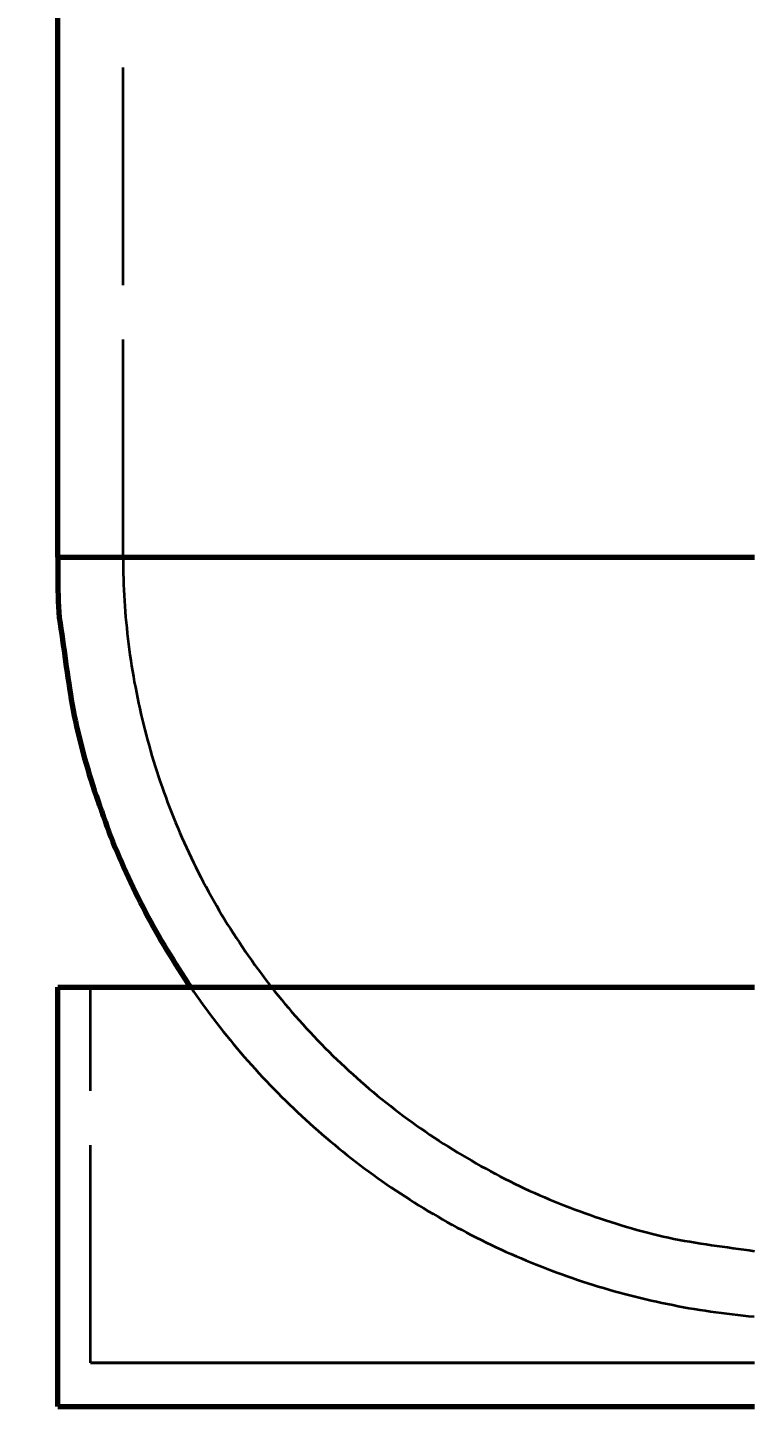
# Model space of a CAD drawing. Header units: millimetres. Extents: x 0 to 2208, y 0 to 420.
# Drawn here: x 98.76 to 112.02, y 102.4 to 127.73 of the extents above; entities that cross this region are included whole.
import ezdxf

# ---------------------------------------------------------------- set-up
doc = ezdxf.new("R2010")
doc.units = ezdxf.units.MM
doc.linetypes.add('IRAM-E-TRAZOS', pattern=[5, 4, -1])
for name, color, linetype, lineweight in [('01-VISIBLE', 7, 'CONTINUOUS', 70), ('02-OCULTA', 4, 'IRAM-E-TRAZOS', 35), ('04-COTA', 3, 'CONTINUOUS', 18)]:
    doc.layers.add(name, color=color, linetype=linetype, lineweight=lineweight)
doc.styles.add('ISO3098', font='isocpeur.ttf')
doc.dimstyles.new('FLAMA-IRAM', dxfattribs={"dimtxt": 3.5, "dimasz": 3.5, "dimexe": 2, "dimexo": 1.5, "dimgap": 1, "dimtad": 1, "dimdec": 1, "dimtxsty": 'ISO3098', "dimblk": 'IRAM_FLECHA', "dimblk1": 'IRAM_FLECHA', "dimblk2": 'IRAM_FLECHA', "dimcen": 2.5, "dimclrd": 256, "dimclre": 256, "dimclrt": 256, "dimazin": 3, "dimtfac": 1, "dimtmove": 0, "dimatfit": 3, "dimlwd": 18, "dimlwe": 18})

# ---------------------------------------------------------------- blocks, each defined once
blk = doc.blocks.new('IRAM_FLECHA')
blk.add_solid([(0, 0), (-1, 0.125), (-1, -0.125)])

msp = doc.modelspace()

# ---------------------------------------------------------------- linework, layer by layer
at = {"layer": '01-VISIBLE'}
for p, q in [((99.313, 118), (99.313, 142.042)), ((99.313, 102.4), (99.313, 110.1))]:
    msp.add_line(p, q, dxfattribs=at)
for points in [[(99.313, 118), (99.413, 118), (99.513, 118), (99.613, 118), (99.713, 118), (99.813, 118), (99.913, 118), (100.013, 118), (100.113, 118), (100.213, 118), (100.313, 118), (100.413, 118), (100.513, 118), (100.613, 118), (100.713, 118), (100.813, 118), (100.913, 118), (101.013, 118), (101.113, 118), (101.213, 118), (101.313, 118), (101.413, 118), (101.513, 118), (101.613, 118), (101.713, 118), (101.813, 118), (101.913, 118), (102.013, 118), (102.113, 118), (102.213, 118), (102.313, 118), (102.413, 118), (102.513, 118), (102.613, 118), (102.713, 118), (102.813, 118), (102.913, 118), (103.013, 118), (103.113, 118), (103.213, 118), (103.313, 118), (103.413, 118), (103.513, 118), (103.613, 118), (103.713, 118), (103.813, 118), (103.913, 118), (104.013, 118), (104.113, 118), (104.213, 118), (104.313, 118), (104.413, 118), (104.513, 118), (104.613, 118), (104.713, 118), (104.813, 118), (104.913, 118), (105.013, 118), (105.113, 118), (105.213, 118), (105.313, 118), (105.413, 118), (105.513, 118), (105.613, 118), (105.713, 118), (105.813, 118), (105.913, 118), (106.013, 118), (106.113, 118), (106.213, 118), (106.313, 118), (106.413, 118), (106.513, 118), (106.613, 118), (106.713, 118), (106.813, 118), (106.913, 118), (107.013, 118), (107.113, 118), (107.213, 118), (107.313, 118), (107.413, 118), (107.513, 118), (107.613, 118), (107.713, 118), (107.813, 118), (107.913, 118), (108.013, 118), (108.113, 118), (108.213, 118), (108.313, 118), (108.413, 118), (108.513, 118), (108.613, 118), (108.713, 118), (108.813, 118), (108.913, 118), (109.013, 118), (109.113, 118), (109.213, 118), (109.313, 118), (109.413, 118), (109.513, 118), (109.613, 118), (109.713, 118), (109.813, 118), (109.913, 118), (110.013, 118), (110.113, 118), (110.213, 118), (110.313, 118), (110.413, 118), (110.513, 118), (110.613, 118), (110.713, 118), (110.813, 118), (110.913, 118), (111.013, 118), (111.113, 118), (111.213, 118), (111.313, 118), (111.413, 118), (111.513, 118), (111.613, 118), (111.713, 118), (111.813, 118), (111.913, 118), (112.013, 118), (112.113, 118)], [(99.313, 118), (99.313, 117.899), (99.313, 117.798), (99.314, 117.697), (99.314, 117.596), (99.315, 117.494), (99.317, 117.393), (99.319, 117.292), (99.321, 117.191), (99.325, 117.09), (99.331, 116.989), (99.34, 116.888), (99.354, 116.788), (99.371, 116.688), (99.387, 116.588), (99.401, 116.488), (99.415, 116.388), (99.429, 116.288), (99.443, 116.188), (99.456, 116.088), (99.47, 115.987), (99.484, 115.887), (99.499, 115.787), (99.514, 115.687), (99.529, 115.587), (99.545, 115.487), (99.561, 115.387), (99.579, 115.288), (99.597, 115.188), (99.616, 115.089), (99.636, 114.99), (99.657, 114.891), (99.68, 114.792), (99.703, 114.694), (99.728, 114.596), (99.753, 114.498), (99.779, 114.4), (99.807, 114.303), (99.834, 114.205), (99.863, 114.108), (99.892, 114.012), (99.922, 113.915), (99.953, 113.819), (99.984, 113.722), (100.016, 113.626), (100.048, 113.53), (100.081, 113.435), (100.114, 113.339), (100.148, 113.244), (100.182, 113.149), (100.217, 113.054), (100.253, 112.959), (100.29, 112.865), (100.327, 112.771), (100.364, 112.677), (100.403, 112.583), (100.442, 112.49), (100.482, 112.397), (100.523, 112.305), (100.565, 112.213), (100.607, 112.121), (100.65, 112.029), (100.693, 111.938), (100.737, 111.847), (100.782, 111.756), (100.828, 111.666), (100.874, 111.576), (100.921, 111.486), (100.968, 111.397), (101.016, 111.308), (101.065, 111.219), (101.114, 111.131), (101.164, 111.043), (101.215, 110.955), (101.266, 110.868), (101.318, 110.781), (101.37, 110.695), (101.424, 110.609), (101.477, 110.523), (101.531, 110.438), (101.586, 110.353), (101.642, 110.268), (101.698, 110.184), (101.755, 110.1)], [(99.313, 110.1), (99.413, 110.1), (99.513, 110.1), (99.613, 110.1), (99.713, 110.1), (99.813, 110.1), (99.913, 110.1), (100.013, 110.1), (100.113, 110.1), (100.213, 110.1), (100.313, 110.1), (100.413, 110.1), (100.513, 110.1), (100.613, 110.1), (100.713, 110.1), (100.813, 110.1), (100.913, 110.1), (101.013, 110.1), (101.113, 110.1), (101.213, 110.1), (101.313, 110.1), (101.413, 110.1), (101.513, 110.1), (101.613, 110.1), (101.713, 110.1), (101.813, 110.1), (101.913, 110.1), (102.013, 110.1), (102.113, 110.1), (102.213, 110.1), (102.313, 110.1), (102.413, 110.1), (102.513, 110.1), (102.613, 110.1), (102.713, 110.1), (102.813, 110.1), (102.913, 110.1), (103.013, 110.1), (103.113, 110.1), (103.213, 110.1), (103.313, 110.1), (103.413, 110.1), (103.513, 110.1), (103.613, 110.1), (103.713, 110.1), (103.813, 110.1), (103.913, 110.1), (104.013, 110.1), (104.113, 110.1), (104.213, 110.1), (104.313, 110.1), (104.413, 110.1), (104.513, 110.1), (104.613, 110.1), (104.713, 110.1), (104.813, 110.1), (104.913, 110.1), (105.013, 110.1), (105.113, 110.1), (105.213, 110.1), (105.313, 110.1), (105.413, 110.1), (105.513, 110.1), (105.613, 110.1), (105.713, 110.1), (105.813, 110.1), (105.913, 110.1), (106.013, 110.1), (106.113, 110.1), (106.213, 110.1), (106.313, 110.1), (106.413, 110.1), (106.513, 110.1), (106.613, 110.1), (106.713, 110.1), (106.813, 110.1), (106.913, 110.1), (107.013, 110.1), (107.113, 110.1), (107.213, 110.1), (107.313, 110.1), (107.413, 110.1), (107.513, 110.1), (107.613, 110.1), (107.713, 110.1), (107.813, 110.1), (107.913, 110.1), (108.013, 110.1), (108.113, 110.1), (108.213, 110.1), (108.313, 110.1), (108.413, 110.1), (108.513, 110.1), (108.613, 110.1), (108.713, 110.1), (108.813, 110.1), (108.913, 110.1), (109.013, 110.1), (109.113, 110.1), (109.213, 110.1), (109.313, 110.1), (109.413, 110.1), (109.513, 110.1), (109.613, 110.1), (109.713, 110.1), (109.813, 110.1), (109.913, 110.1), (110.013, 110.1), (110.113, 110.1), (110.213, 110.1), (110.313, 110.1), (110.413, 110.1), (110.513, 110.1), (110.613, 110.1), (110.713, 110.1), (110.813, 110.1), (110.913, 110.1), (111.013, 110.1), (111.113, 110.1), (111.213, 110.1), (111.313, 110.1), (111.413, 110.1), (111.513, 110.1), (111.613, 110.1), (111.713, 110.1), (111.813, 110.1), (111.913, 110.1), (112.013, 110.1), (112.113, 110.1)], [(99.313, 102.4), (99.413, 102.4), (99.513, 102.4), (99.613, 102.4), (99.713, 102.4), (99.813, 102.4), (99.913, 102.4), (100.013, 102.4), (100.113, 102.4), (100.213, 102.4), (100.313, 102.4), (100.413, 102.4), (100.513, 102.4), (100.613, 102.4), (100.713, 102.4), (100.813, 102.4), (100.913, 102.4), (101.013, 102.4), (101.113, 102.4), (101.213, 102.4), (101.313, 102.4), (101.413, 102.4), (101.513, 102.4), (101.613, 102.4), (101.713, 102.4), (101.813, 102.4), (101.913, 102.4), (102.013, 102.4), (102.113, 102.4), (102.213, 102.4), (102.313, 102.4), (102.413, 102.4), (102.513, 102.4), (102.613, 102.4), (102.713, 102.4), (102.813, 102.4), (102.913, 102.4), (103.013, 102.4), (103.113, 102.4), (103.213, 102.4), (103.313, 102.4), (103.413, 102.4), (103.513, 102.4), (103.613, 102.4), (103.713, 102.4), (103.813, 102.4), (103.913, 102.4), (104.013, 102.4), (104.113, 102.4), (104.213, 102.4), (104.313, 102.4), (104.413, 102.4), (104.513, 102.4), (104.613, 102.4), (104.713, 102.4), (104.813, 102.4), (104.913, 102.4), (105.013, 102.4), (105.113, 102.4), (105.213, 102.4), (105.313, 102.4), (105.413, 102.4), (105.513, 102.4), (105.613, 102.4), (105.713, 102.4), (105.813, 102.4), (105.913, 102.4), (106.013, 102.4), (106.113, 102.4), (106.213, 102.4), (106.313, 102.4), (106.413, 102.4), (106.513, 102.4), (106.613, 102.4), (106.713, 102.4), (106.813, 102.4), (106.913, 102.4), (107.013, 102.4), (107.113, 102.4), (107.213, 102.4), (107.313, 102.4), (107.413, 102.4), (107.513, 102.4), (107.613, 102.4), (107.713, 102.4), (107.813, 102.4), (107.913, 102.4), (108.013, 102.4), (108.113, 102.4), (108.213, 102.4), (108.313, 102.4), (108.413, 102.4), (108.513, 102.4), (108.613, 102.4), (108.713, 102.4), (108.813, 102.4), (108.913, 102.4), (109.013, 102.4), (109.113, 102.4), (109.213, 102.4), (109.313, 102.4), (109.413, 102.4), (109.513, 102.4), (109.613, 102.4), (109.713, 102.4), (109.813, 102.4), (109.913, 102.4), (110.013, 102.4), (110.113, 102.4), (110.213, 102.4), (110.313, 102.4), (110.413, 102.4), (110.513, 102.4), (110.613, 102.4), (110.713, 102.4), (110.813, 102.4), (110.913, 102.4), (111.013, 102.4), (111.113, 102.4), (111.213, 102.4), (111.313, 102.4), (111.413, 102.4), (111.513, 102.4), (111.613, 102.4), (111.713, 102.4), (111.813, 102.4), (111.913, 102.4), (112.013, 102.4), (112.113, 102.4)]]:
    msp.add_lwpolyline(points, dxfattribs=at)
at = {"layer": '02-OCULTA'}
for p, q in [((100.513, 118), (100.513, 228.3)), ((99.913, 103.2), (99.913, 110.1))]:
    msp.add_line(p, q, dxfattribs=at)
for points in [[(112.113, 118), (112.013, 118), (111.913, 118), (111.813, 118), (111.713, 118), (111.613, 118), (111.513, 118), (111.413, 118), (111.313, 118), (111.213, 118), (111.113, 118), (111.013, 118), (110.913, 118), (110.813, 118), (110.713, 118), (110.613, 118), (110.513, 118), (110.413, 118), (110.313, 118), (110.213, 118), (110.113, 118), (110.013, 118), (109.913, 118), (109.813, 118), (109.713, 118), (109.613, 118), (109.513, 118), (109.413, 118), (109.313, 118), (109.213, 118), (109.113, 118), (109.013, 118), (108.913, 118), (108.813, 118), (108.713, 118), (108.613, 118), (108.513, 118), (108.413, 118), (108.313, 118), (108.213, 118), (108.113, 118), (108.013, 118), (107.913, 118), (107.813, 118), (107.713, 118), (107.613, 118), (107.513, 118), (107.413, 118), (107.313, 118), (107.213, 118), (107.113, 118), (107.013, 118), (106.913, 118), (106.813, 118), (106.713, 118), (106.613, 118), (106.513, 118), (106.413, 118), (106.313, 118), (106.213, 118), (106.113, 118), (106.013, 118), (105.913, 118), (105.813, 118), (105.713, 118), (105.613, 118), (105.513, 118), (105.413, 118), (105.313, 118), (105.213, 118), (105.113, 118), (105.013, 118), (104.913, 118), (104.813, 118), (104.713, 118), (104.613, 118), (104.513, 118), (104.413, 118), (104.313, 118), (104.213, 118), (104.113, 118), (104.013, 118), (103.913, 118), (103.813, 118), (103.713, 118), (103.613, 118), (103.513, 118), (103.413, 118), (103.313, 118), (103.213, 118), (103.113, 118), (103.013, 118), (102.913, 118), (102.813, 118), (102.713, 118), (102.613, 118), (102.513, 118), (102.413, 118), (102.313, 118), (102.213, 118), (102.113, 118), (102.013, 118), (101.913, 118), (101.813, 118), (101.713, 118), (101.613, 118), (101.513, 118), (101.413, 118), (101.313, 118), (101.213, 118), (101.113, 118), (101.013, 118), (100.913, 118), (100.813, 118), (100.713, 118), (100.613, 118), (100.513, 118), (100.413, 118), (100.313, 118), (100.213, 118), (100.113, 118), (100.013, 118), (99.913, 118), (99.813, 118), (99.713, 118), (99.613, 118), (99.513, 118), (99.413, 118), (99.313, 118)], [(112.113, 118), (112.013, 118), (111.913, 118), (111.813, 118), (111.713, 118), (111.613, 118), (111.513, 118), (111.413, 118), (111.313, 118), (111.213, 118), (111.113, 118), (111.013, 118), (110.913, 118), (110.813, 118), (110.713, 118), (110.613, 118), (110.513, 118), (110.413, 118), (110.313, 118), (110.213, 118), (110.113, 118), (110.013, 118), (109.913, 118), (109.813, 118), (109.713, 118), (109.613, 118), (109.513, 118), (109.413, 118), (109.313, 118), (109.213, 118), (109.113, 118), (109.013, 118), (108.913, 118), (108.813, 118), (108.713, 118), (108.613, 118), (108.513, 118), (108.413, 118), (108.313, 118), (108.213, 118), (108.113, 118), (108.013, 118), (107.913, 118), (107.813, 118), (107.713, 118), (107.613, 118), (107.513, 118), (107.413, 118), (107.313, 118), (107.213, 118), (107.113, 118), (107.013, 118), (106.913, 118), (106.813, 118), (106.713, 118), (106.613, 118), (106.513, 118), (106.413, 118), (106.313, 118), (106.213, 118), (106.113, 118), (106.013, 118), (105.913, 118), (105.813, 118), (105.713, 118), (105.613, 118), (105.513, 118), (105.413, 118), (105.313, 118), (105.213, 118), (105.113, 118), (105.013, 118), (104.913, 118), (104.813, 118), (104.713, 118), (104.613, 118), (104.513, 118), (104.413, 118), (104.313, 118), (104.213, 118), (104.113, 118), (104.013, 118), (103.913, 118), (103.813, 118), (103.713, 118), (103.613, 118), (103.513, 118), (103.413, 118), (103.313, 118), (103.213, 118), (103.113, 118), (103.013, 118), (102.913, 118), (102.813, 118), (102.713, 118), (102.613, 118), (102.513, 118), (102.413, 118), (102.313, 118), (102.213, 118), (102.113, 118), (102.013, 118), (101.913, 118), (101.813, 118), (101.713, 118), (101.613, 118), (101.513, 118), (101.413, 118), (101.313, 118), (101.213, 118), (101.113, 118), (101.013, 118), (100.913, 118), (100.813, 118), (100.713, 118), (100.613, 118), (100.513, 118)], [(100.513, 118), (100.613, 118), (100.713, 118), (100.813, 118), (100.913, 118), (101.013, 118), (101.113, 118), (101.213, 118), (101.313, 118), (101.413, 118), (101.513, 118), (101.613, 118), (101.713, 118), (101.813, 118), (101.913, 118), (102.013, 118), (102.113, 118), (102.213, 118), (102.313, 118), (102.413, 118), (102.513, 118), (102.613, 118), (102.713, 118), (102.813, 118), (102.913, 118), (103.013, 118), (103.113, 118), (103.213, 118), (103.313, 118), (103.413, 118), (103.513, 118), (103.613, 118), (103.713, 118), (103.813, 118), (103.913, 118), (104.013, 118), (104.113, 118), (104.213, 118), (104.313, 118), (104.413, 118), (104.513, 118), (104.613, 118), (104.713, 118), (104.813, 118), (104.913, 118), (105.013, 118), (105.113, 118), (105.213, 118), (105.313, 118), (105.413, 118), (105.513, 118), (105.613, 118), (105.713, 118), (105.813, 118), (105.913, 118), (106.013, 118), (106.113, 118), (106.213, 118), (106.313, 118), (106.413, 118), (106.513, 118), (106.613, 118), (106.713, 118), (106.813, 118), (106.913, 118), (107.013, 118), (107.113, 118), (107.213, 118), (107.313, 118), (107.413, 118), (107.513, 118), (107.613, 118), (107.713, 118), (107.813, 118), (107.913, 118), (108.013, 118), (108.113, 118), (108.213, 118), (108.313, 118), (108.413, 118), (108.513, 118), (108.613, 118), (108.713, 118), (108.813, 118), (108.913, 118), (109.013, 118), (109.113, 118), (109.213, 118), (109.313, 118), (109.413, 118), (109.513, 118), (109.613, 118), (109.713, 118), (109.813, 118), (109.913, 118), (110.013, 118), (110.113, 118), (110.213, 118), (110.313, 118), (110.413, 118), (110.513, 118), (110.613, 118), (110.713, 118), (110.813, 118), (110.913, 118), (111.013, 118), (111.113, 118), (111.213, 118), (111.313, 118), (111.413, 118), (111.513, 118), (111.613, 118), (111.713, 118), (111.813, 118), (111.913, 118), (112.013, 118), (112.113, 118)], [(100.513, 118), (100.513, 117.9), (100.515, 117.8), (100.517, 117.7), (100.519, 117.6), (100.523, 117.5), (100.527, 117.4), (100.532, 117.3), (100.538, 117.2), (100.545, 117.101), (100.552, 117.001), (100.56, 116.901), (100.569, 116.802), (100.579, 116.702), (100.59, 116.602), (100.601, 116.503), (100.613, 116.404), (100.626, 116.305), (100.639, 116.205), (100.654, 116.106), (100.669, 116.008), (100.685, 115.909), (100.702, 115.81), (100.719, 115.712), (100.738, 115.613), (100.757, 115.515), (100.776, 115.417), (100.797, 115.319), (100.818, 115.221), (100.84, 115.124), (100.863, 115.027), (100.887, 114.929), (100.911, 114.832), (100.936, 114.735), (100.962, 114.639), (100.989, 114.542), (101.016, 114.446), (101.044, 114.35), (101.073, 114.254), (101.103, 114.159), (101.133, 114.064), (101.165, 113.969), (101.196, 113.874), (101.229, 113.779), (101.262, 113.685), (101.296, 113.591), (101.331, 113.497), (101.367, 113.403), (101.403, 113.31), (101.44, 113.217), (101.478, 113.125), (101.516, 113.032), (101.556, 112.94), (101.595, 112.849), (101.636, 112.757), (101.677, 112.666), (101.719, 112.575), (101.762, 112.485), (101.806, 112.395), (101.85, 112.305), (101.895, 112.216), (101.94, 112.126), (101.987, 112.038), (102.033, 111.949), (102.081, 111.861), (102.129, 111.774), (102.178, 111.687), (102.228, 111.6), (102.278, 111.513), (102.33, 111.427), (102.381, 111.342), (102.434, 111.256), (102.487, 111.172), (102.54, 111.087), (102.595, 111.003), (102.65, 110.92), (102.705, 110.837), (102.762, 110.754), (102.819, 110.672), (102.876, 110.59), (102.934, 110.509), (102.993, 110.428), (103.053, 110.347), (103.113, 110.267), (103.174, 110.188), (103.235, 110.109), (103.297, 110.03), (103.36, 109.952), (103.423, 109.875), (103.487, 109.798), (103.551, 109.721), (103.616, 109.645), (103.682, 109.57), (103.748, 109.495), (103.815, 109.42), (103.882, 109.346), (103.95, 109.273), (104.018, 109.2), (104.087, 109.127), (104.157, 109.055), (104.227, 108.984), (104.298, 108.913), (104.369, 108.843), (104.441, 108.774), (104.513, 108.705), (104.586, 108.636), (104.66, 108.568), (104.734, 108.501), (104.808, 108.434), (104.883, 108.368), (104.959, 108.302), (105.035, 108.237), (105.111, 108.173), (105.189, 108.109), (105.266, 108.046), (105.344, 107.983), (105.423, 107.921), (105.502, 107.86), (105.581, 107.799), (105.661, 107.739), (105.742, 107.68), (105.822, 107.621), (105.904, 107.563), (105.986, 107.505), (106.068, 107.448), (106.15, 107.392), (106.234, 107.336), (106.317, 107.281), (106.401, 107.227), (106.486, 107.173), (106.571, 107.12), (106.656, 107.068), (106.741, 107.016), (106.827, 106.965), (106.914, 106.915), (107.001, 106.865), (107.088, 106.816), (107.175, 106.768), (107.263, 106.72), (107.352, 106.673), (107.44, 106.627), (107.529, 106.581), (107.619, 106.536), (107.709, 106.492), (107.799, 106.448), (107.889, 106.406), (107.98, 106.363), (108.071, 106.322), (108.162, 106.282), (108.254, 106.242), (108.346, 106.203), (108.439, 106.165), (108.531, 106.127), (108.625, 106.091), (108.718, 106.055), (108.812, 106.019), (108.905, 105.985), (109, 105.951), (109.094, 105.918), (109.188, 105.885), (109.283, 105.853), (109.378, 105.821), (109.473, 105.791), (109.569, 105.76), (109.664, 105.731), (109.76, 105.702), (109.856, 105.673), (109.952, 105.646), (110.048, 105.619), (110.145, 105.594), (110.242, 105.569), (110.339, 105.545), (110.437, 105.523), (110.535, 105.501), (110.632, 105.481), (110.731, 105.462), (110.829, 105.444), (110.928, 105.427), (111.026, 105.41), (111.125, 105.395), (111.224, 105.38), (111.323, 105.365), (111.422, 105.351), (111.521, 105.337), (111.62, 105.324), (111.719, 105.31), (111.819, 105.297), (111.918, 105.283), (112.016, 105.268), (112.115, 105.252)], [(112.113, 110.1), (112.013, 110.1), (111.913, 110.1), (111.813, 110.1), (111.713, 110.1), (111.613, 110.1), (111.513, 110.1), (111.413, 110.1), (111.313, 110.1), (111.213, 110.1), (111.113, 110.1), (111.013, 110.1), (110.913, 110.1), (110.813, 110.1), (110.713, 110.1), (110.613, 110.1), (110.513, 110.1), (110.413, 110.1), (110.313, 110.1), (110.213, 110.1), (110.113, 110.1), (110.013, 110.1), (109.913, 110.1), (109.813, 110.1), (109.713, 110.1), (109.613, 110.1), (109.513, 110.1), (109.413, 110.1), (109.313, 110.1), (109.213, 110.1), (109.113, 110.1), (109.013, 110.1), (108.913, 110.1), (108.813, 110.1), (108.713, 110.1), (108.613, 110.1), (108.513, 110.1), (108.413, 110.1), (108.313, 110.1), (108.213, 110.1), (108.113, 110.1), (108.013, 110.1), (107.913, 110.1), (107.813, 110.1), (107.713, 110.1), (107.613, 110.1), (107.513, 110.1), (107.413, 110.1), (107.313, 110.1), (107.213, 110.1), (107.113, 110.1), (107.013, 110.1), (106.913, 110.1), (106.813, 110.1), (106.713, 110.1), (106.613, 110.1), (106.513, 110.1), (106.413, 110.1), (106.313, 110.1), (106.213, 110.1), (106.113, 110.1), (106.013, 110.1), (105.913, 110.1), (105.813, 110.1), (105.713, 110.1), (105.613, 110.1), (105.513, 110.1), (105.413, 110.1), (105.313, 110.1), (105.213, 110.1), (105.113, 110.1), (105.013, 110.1), (104.913, 110.1), (104.813, 110.1), (104.713, 110.1), (104.613, 110.1), (104.513, 110.1), (104.413, 110.1), (104.313, 110.1), (104.213, 110.1), (104.113, 110.1), (104.013, 110.1), (103.913, 110.1), (103.813, 110.1), (103.713, 110.1), (103.613, 110.1), (103.513, 110.1), (103.413, 110.1), (103.313, 110.1), (103.213, 110.1), (103.113, 110.1), (103.013, 110.1), (102.913, 110.1), (102.813, 110.1), (102.713, 110.1), (102.613, 110.1), (102.513, 110.1), (102.413, 110.1), (102.313, 110.1), (102.213, 110.1), (102.113, 110.1), (102.013, 110.1), (101.913, 110.1), (101.813, 110.1), (101.713, 110.1), (101.613, 110.1), (101.513, 110.1), (101.413, 110.1), (101.313, 110.1), (101.213, 110.1), (101.113, 110.1), (101.013, 110.1), (100.913, 110.1), (100.813, 110.1), (100.713, 110.1), (100.613, 110.1), (100.513, 110.1), (100.413, 110.1), (100.313, 110.1), (100.213, 110.1), (100.113, 110.1), (100.013, 110.1), (99.913, 110.1), (99.813, 110.1), (99.713, 110.1), (99.613, 110.1), (99.513, 110.1), (99.413, 110.1), (99.313, 110.1)], [(112.113, 110.1), (112.013, 110.1), (111.913, 110.1), (111.813, 110.1), (111.713, 110.1), (111.613, 110.1), (111.513, 110.1), (111.413, 110.1), (111.313, 110.1), (111.213, 110.1), (111.113, 110.1), (111.013, 110.1), (110.913, 110.1), (110.813, 110.1), (110.713, 110.1), (110.613, 110.1), (110.513, 110.1), (110.413, 110.1), (110.313, 110.1), (110.213, 110.1), (110.113, 110.1), (110.013, 110.1), (109.913, 110.1), (109.813, 110.1), (109.713, 110.1), (109.613, 110.1), (109.513, 110.1), (109.413, 110.1), (109.313, 110.1), (109.213, 110.1), (109.113, 110.1), (109.013, 110.1), (108.913, 110.1), (108.813, 110.1), (108.713, 110.1), (108.613, 110.1), (108.513, 110.1), (108.413, 110.1), (108.313, 110.1), (108.213, 110.1), (108.113, 110.1), (108.013, 110.1), (107.913, 110.1), (107.813, 110.1), (107.713, 110.1), (107.613, 110.1), (107.513, 110.1), (107.413, 110.1), (107.313, 110.1), (107.213, 110.1), (107.113, 110.1), (107.013, 110.1), (106.913, 110.1), (106.813, 110.1), (106.713, 110.1), (106.613, 110.1), (106.513, 110.1), (106.413, 110.1), (106.313, 110.1), (106.213, 110.1), (106.113, 110.1), (106.013, 110.1), (105.913, 110.1), (105.813, 110.1), (105.713, 110.1), (105.613, 110.1), (105.513, 110.1), (105.413, 110.1), (105.313, 110.1), (105.213, 110.1), (105.113, 110.1), (105.013, 110.1), (104.913, 110.1), (104.813, 110.1), (104.713, 110.1), (104.613, 110.1), (104.513, 110.1), (104.413, 110.1), (104.313, 110.1), (104.213, 110.1), (104.113, 110.1), (104.013, 110.1), (103.913, 110.1), (103.813, 110.1), (103.713, 110.1), (103.613, 110.1), (103.513, 110.1), (103.413, 110.1), (103.313, 110.1), (103.213, 110.1), (103.113, 110.1), (103.013, 110.1), (102.913, 110.1), (102.813, 110.1), (102.713, 110.1), (102.613, 110.1), (102.513, 110.1), (102.413, 110.1), (102.313, 110.1), (102.213, 110.1), (102.113, 110.1), (102.013, 110.1), (101.913, 110.1), (101.813, 110.1), (101.713, 110.1), (101.613, 110.1), (101.513, 110.1), (101.413, 110.1), (101.313, 110.1), (101.213, 110.1), (101.113, 110.1), (101.013, 110.1), (100.913, 110.1), (100.813, 110.1), (100.713, 110.1), (100.613, 110.1), (100.513, 110.1), (100.413, 110.1), (100.313, 110.1), (100.213, 110.1), (100.113, 110.1), (100.013, 110.1), (99.913, 110.1)], [(99.913, 110.1), (100.013, 110.1), (100.113, 110.1), (100.213, 110.1), (100.313, 110.1), (100.413, 110.1), (100.513, 110.1), (100.613, 110.1), (100.713, 110.1), (100.813, 110.1), (100.913, 110.1), (101.013, 110.1), (101.113, 110.1), (101.213, 110.1), (101.313, 110.1), (101.413, 110.1), (101.513, 110.1), (101.613, 110.1), (101.713, 110.1), (101.813, 110.1), (101.913, 110.1), (102.013, 110.1), (102.113, 110.1), (102.213, 110.1), (102.313, 110.1), (102.413, 110.1), (102.513, 110.1), (102.613, 110.1), (102.713, 110.1), (102.813, 110.1), (102.913, 110.1), (103.013, 110.1), (103.113, 110.1), (103.213, 110.1), (103.313, 110.1), (103.413, 110.1), (103.513, 110.1), (103.613, 110.1), (103.713, 110.1), (103.813, 110.1), (103.913, 110.1), (104.013, 110.1), (104.113, 110.1), (104.213, 110.1), (104.313, 110.1), (104.413, 110.1), (104.513, 110.1), (104.613, 110.1), (104.713, 110.1), (104.813, 110.1), (104.913, 110.1), (105.013, 110.1), (105.113, 110.1), (105.213, 110.1), (105.313, 110.1), (105.413, 110.1), (105.513, 110.1), (105.613, 110.1), (105.713, 110.1), (105.813, 110.1), (105.913, 110.1), (106.013, 110.1), (106.113, 110.1), (106.213, 110.1), (106.313, 110.1), (106.413, 110.1), (106.513, 110.1), (106.613, 110.1), (106.713, 110.1), (106.813, 110.1), (106.913, 110.1), (107.013, 110.1), (107.113, 110.1), (107.213, 110.1), (107.313, 110.1), (107.413, 110.1), (107.513, 110.1), (107.613, 110.1), (107.713, 110.1), (107.813, 110.1), (107.913, 110.1), (108.013, 110.1), (108.113, 110.1), (108.213, 110.1), (108.313, 110.1), (108.413, 110.1), (108.513, 110.1), (108.613, 110.1), (108.713, 110.1), (108.813, 110.1), (108.913, 110.1), (109.013, 110.1), (109.113, 110.1), (109.213, 110.1), (109.313, 110.1), (109.413, 110.1), (109.513, 110.1), (109.613, 110.1), (109.713, 110.1), (109.813, 110.1), (109.913, 110.1), (110.013, 110.1), (110.113, 110.1), (110.213, 110.1), (110.313, 110.1), (110.413, 110.1), (110.513, 110.1), (110.613, 110.1), (110.713, 110.1), (110.813, 110.1), (110.913, 110.1), (111.013, 110.1), (111.113, 110.1), (111.213, 110.1), (111.313, 110.1), (111.413, 110.1), (111.513, 110.1), (111.613, 110.1), (111.713, 110.1), (111.813, 110.1), (111.913, 110.1), (112.013, 110.1), (112.113, 110.1)], [(101.755, 110.1), (101.812, 110.017), (101.87, 109.935), (101.928, 109.853), (101.987, 109.771), (102.046, 109.69), (102.106, 109.609), (102.167, 109.528), (102.228, 109.448), (102.29, 109.369), (102.353, 109.29), (102.416, 109.211), (102.479, 109.133), (102.543, 109.055), (102.608, 108.978), (102.673, 108.901), (102.739, 108.825), (102.805, 108.749), (102.872, 108.674), (102.939, 108.599), (103.007, 108.525), (103.076, 108.451), (103.145, 108.377), (103.214, 108.304), (103.284, 108.232), (103.355, 108.16), (103.426, 108.089), (103.497, 108.018), (103.569, 107.947), (103.642, 107.878), (103.715, 107.808), (103.788, 107.739), (103.862, 107.671), (103.937, 107.603), (104.012, 107.536), (104.088, 107.47), (104.164, 107.404), (104.24, 107.338), (104.317, 107.273), (104.394, 107.209), (104.472, 107.145), (104.551, 107.081), (104.629, 107.019), (104.709, 106.956), (104.788, 106.895), (104.868, 106.834), (104.949, 106.773), (105.03, 106.713), (105.111, 106.654), (105.193, 106.595), (105.275, 106.537), (105.358, 106.48), (105.441, 106.423), (105.525, 106.367), (105.609, 106.311), (105.693, 106.256), (105.778, 106.201), (105.863, 106.147), (105.948, 106.094), (106.034, 106.041), (106.12, 105.989), (106.207, 105.938), (106.294, 105.887), (106.381, 105.837), (106.469, 105.787), (106.557, 105.738), (106.645, 105.69), (106.734, 105.642), (106.823, 105.595), (106.912, 105.549), (107.002, 105.503), (107.092, 105.458), (107.183, 105.414), (107.273, 105.37), (107.364, 105.327), (107.456, 105.284), (107.547, 105.243), (107.639, 105.201), (107.732, 105.161), (107.824, 105.121), (107.917, 105.082), (108.01, 105.043), (108.103, 105.006), (108.197, 104.969), (108.291, 104.932), (108.385, 104.896), (108.479, 104.861), (108.574, 104.827), (108.669, 104.793), (108.764, 104.76), (108.859, 104.728), (108.955, 104.696), (109.051, 104.665), (109.147, 104.634), (109.243, 104.605), (109.34, 104.576), (109.436, 104.548), (109.533, 104.52), (109.63, 104.493), (109.727, 104.467), (109.825, 104.442), (109.923, 104.417), (110.02, 104.393), (110.118, 104.37), (110.216, 104.347), (110.315, 104.325), (110.413, 104.304), (110.512, 104.283), (110.611, 104.264), (110.71, 104.244), (110.809, 104.226), (110.908, 104.208), (111.007, 104.191), (111.106, 104.175), (111.206, 104.16), (111.306, 104.145), (111.405, 104.131), (111.505, 104.117), (111.605, 104.105), (111.705, 104.093), (111.805, 104.082), (111.905, 104.071), (112.006, 104.061), (112.106, 104.052)], [(112.113, 103.2), (112.013, 103.2), (111.913, 103.2), (111.813, 103.2), (111.713, 103.2), (111.613, 103.2), (111.513, 103.2), (111.413, 103.2), (111.313, 103.2), (111.213, 103.2), (111.113, 103.2), (111.013, 103.2), (110.913, 103.2), (110.813, 103.2), (110.713, 103.2), (110.613, 103.2), (110.513, 103.2), (110.413, 103.2), (110.313, 103.2), (110.213, 103.2), (110.113, 103.2), (110.013, 103.2), (109.913, 103.2), (109.813, 103.2), (109.713, 103.2), (109.613, 103.2), (109.513, 103.2), (109.413, 103.2), (109.313, 103.2), (109.213, 103.2), (109.113, 103.2), (109.013, 103.2), (108.913, 103.2), (108.813, 103.2), (108.713, 103.2), (108.613, 103.2), (108.513, 103.2), (108.413, 103.2), (108.313, 103.2), (108.213, 103.2), (108.113, 103.2), (108.013, 103.2), (107.913, 103.2), (107.813, 103.2), (107.713, 103.2), (107.613, 103.2), (107.513, 103.2), (107.413, 103.2), (107.313, 103.2), (107.213, 103.2), (107.113, 103.2), (107.013, 103.2), (106.913, 103.2), (106.813, 103.2), (106.713, 103.2), (106.613, 103.2), (106.513, 103.2), (106.413, 103.2), (106.313, 103.2), (106.213, 103.2), (106.113, 103.2), (106.013, 103.2), (105.913, 103.2), (105.813, 103.2), (105.713, 103.2), (105.613, 103.2), (105.513, 103.2), (105.413, 103.2), (105.313, 103.2), (105.213, 103.2), (105.113, 103.2), (105.013, 103.2), (104.913, 103.2), (104.813, 103.2), (104.713, 103.2), (104.613, 103.2), (104.513, 103.2), (104.413, 103.2), (104.313, 103.2), (104.213, 103.2), (104.113, 103.2), (104.013, 103.2), (103.913, 103.2), (103.813, 103.2), (103.713, 103.2), (103.613, 103.2), (103.513, 103.2), (103.413, 103.2), (103.313, 103.2), (103.213, 103.2), (103.113, 103.2), (103.013, 103.2), (102.913, 103.2), (102.813, 103.2), (102.713, 103.2), (102.613, 103.2), (102.513, 103.2), (102.413, 103.2), (102.313, 103.2), (102.213, 103.2), (102.113, 103.2), (102.013, 103.2), (101.913, 103.2), (101.813, 103.2), (101.713, 103.2), (101.613, 103.2), (101.513, 103.2), (101.413, 103.2), (101.313, 103.2), (101.213, 103.2), (101.113, 103.2), (101.013, 103.2), (100.913, 103.2), (100.813, 103.2), (100.713, 103.2), (100.613, 103.2), (100.513, 103.2), (100.413, 103.2), (100.313, 103.2), (100.213, 103.2), (100.113, 103.2), (100.013, 103.2), (99.913, 103.2)], [(99.913, 103.2), (100.013, 103.2), (100.113, 103.2), (100.213, 103.2), (100.313, 103.2), (100.413, 103.2), (100.513, 103.2), (100.613, 103.2), (100.713, 103.2), (100.813, 103.2), (100.913, 103.2), (101.013, 103.2), (101.113, 103.2), (101.213, 103.2), (101.313, 103.2), (101.413, 103.2), (101.513, 103.2), (101.613, 103.2), (101.713, 103.2), (101.813, 103.2), (101.913, 103.2), (102.013, 103.2), (102.113, 103.2), (102.213, 103.2), (102.313, 103.2), (102.413, 103.2), (102.513, 103.2), (102.613, 103.2), (102.713, 103.2), (102.813, 103.2), (102.913, 103.2), (103.013, 103.2), (103.113, 103.2), (103.213, 103.2), (103.313, 103.2), (103.413, 103.2), (103.513, 103.2), (103.613, 103.2), (103.713, 103.2), (103.813, 103.2), (103.913, 103.2), (104.013, 103.2), (104.113, 103.2), (104.213, 103.2), (104.313, 103.2), (104.413, 103.2), (104.513, 103.2), (104.613, 103.2), (104.713, 103.2), (104.813, 103.2), (104.913, 103.2), (105.013, 103.2), (105.113, 103.2), (105.213, 103.2), (105.313, 103.2), (105.413, 103.2), (105.513, 103.2), (105.613, 103.2), (105.713, 103.2), (105.813, 103.2), (105.913, 103.2), (106.013, 103.2), (106.113, 103.2), (106.213, 103.2), (106.313, 103.2), (106.413, 103.2), (106.513, 103.2), (106.613, 103.2), (106.713, 103.2), (106.813, 103.2), (106.913, 103.2), (107.013, 103.2), (107.113, 103.2), (107.213, 103.2), (107.313, 103.2), (107.413, 103.2), (107.513, 103.2), (107.613, 103.2), (107.713, 103.2), (107.813, 103.2), (107.913, 103.2), (108.013, 103.2), (108.113, 103.2), (108.213, 103.2), (108.313, 103.2), (108.413, 103.2), (108.513, 103.2), (108.613, 103.2), (108.713, 103.2), (108.813, 103.2), (108.913, 103.2), (109.013, 103.2), (109.113, 103.2), (109.213, 103.2), (109.313, 103.2), (109.413, 103.2), (109.513, 103.2), (109.613, 103.2), (109.713, 103.2), (109.813, 103.2), (109.913, 103.2), (110.013, 103.2), (110.113, 103.2), (110.213, 103.2), (110.313, 103.2), (110.413, 103.2), (110.513, 103.2), (110.613, 103.2), (110.713, 103.2), (110.813, 103.2), (110.913, 103.2), (111.013, 103.2), (111.113, 103.2), (111.213, 103.2), (111.313, 103.2), (111.413, 103.2), (111.513, 103.2), (111.613, 103.2), (111.713, 103.2), (111.813, 103.2), (111.913, 103.2), (112.013, 103.2), (112.113, 103.2)], [(112.113, 102.4), (112.013, 102.4), (111.913, 102.4), (111.813, 102.4), (111.713, 102.4), (111.613, 102.4), (111.513, 102.4), (111.413, 102.4), (111.313, 102.4), (111.213, 102.4), (111.113, 102.4), (111.013, 102.4), (110.913, 102.4), (110.813, 102.4), (110.713, 102.4), (110.613, 102.4), (110.513, 102.4), (110.413, 102.4), (110.313, 102.4), (110.213, 102.4), (110.113, 102.4), (110.013, 102.4), (109.913, 102.4), (109.813, 102.4), (109.713, 102.4), (109.613, 102.4), (109.513, 102.4), (109.413, 102.4), (109.313, 102.4), (109.213, 102.4), (109.113, 102.4), (109.013, 102.4), (108.913, 102.4), (108.813, 102.4), (108.713, 102.4), (108.613, 102.4), (108.513, 102.4), (108.413, 102.4), (108.313, 102.4), (108.213, 102.4), (108.113, 102.4), (108.013, 102.4), (107.913, 102.4), (107.813, 102.4), (107.713, 102.4), (107.613, 102.4), (107.513, 102.4), (107.413, 102.4), (107.313, 102.4), (107.213, 102.4), (107.113, 102.4), (107.013, 102.4), (106.913, 102.4), (106.813, 102.4), (106.713, 102.4), (106.613, 102.4), (106.513, 102.4), (106.413, 102.4), (106.313, 102.4), (106.213, 102.4), (106.113, 102.4), (106.013, 102.4), (105.913, 102.4), (105.813, 102.4), (105.713, 102.4), (105.613, 102.4), (105.513, 102.4), (105.413, 102.4), (105.313, 102.4), (105.213, 102.4), (105.113, 102.4), (105.013, 102.4), (104.913, 102.4), (104.813, 102.4), (104.713, 102.4), (104.613, 102.4), (104.513, 102.4), (104.413, 102.4), (104.313, 102.4), (104.213, 102.4), (104.113, 102.4), (104.013, 102.4), (103.913, 102.4), (103.813, 102.4), (103.713, 102.4), (103.613, 102.4), (103.513, 102.4), (103.413, 102.4), (103.313, 102.4), (103.213, 102.4), (103.113, 102.4), (103.013, 102.4), (102.913, 102.4), (102.813, 102.4), (102.713, 102.4), (102.613, 102.4), (102.513, 102.4), (102.413, 102.4), (102.313, 102.4), (102.213, 102.4), (102.113, 102.4), (102.013, 102.4), (101.913, 102.4), (101.813, 102.4), (101.713, 102.4), (101.613, 102.4), (101.513, 102.4), (101.413, 102.4), (101.313, 102.4), (101.213, 102.4), (101.113, 102.4), (101.013, 102.4), (100.913, 102.4), (100.813, 102.4), (100.713, 102.4), (100.613, 102.4), (100.513, 102.4), (100.413, 102.4), (100.313, 102.4), (100.213, 102.4), (100.113, 102.4), (100.013, 102.4), (99.913, 102.4), (99.813, 102.4), (99.713, 102.4), (99.613, 102.4), (99.513, 102.4), (99.413, 102.4), (99.313, 102.4)]]:
    msp.add_lwpolyline(points, dxfattribs=at)

# ---------------------------------------------------------------- dimensions: what is measured, and where the dimension line sits
at = {"layer": '04-COTA'}
msp.add_linear_dim(base=(69.513, 102.4), p1=(99.313, 102.4), p2=(110.313, 240.276), angle=90, dimstyle='FLAMA-IRAM', override={"dimlfac": 5}, dxfattribs=at).render()

doc.saveas('drawing.dxf')
